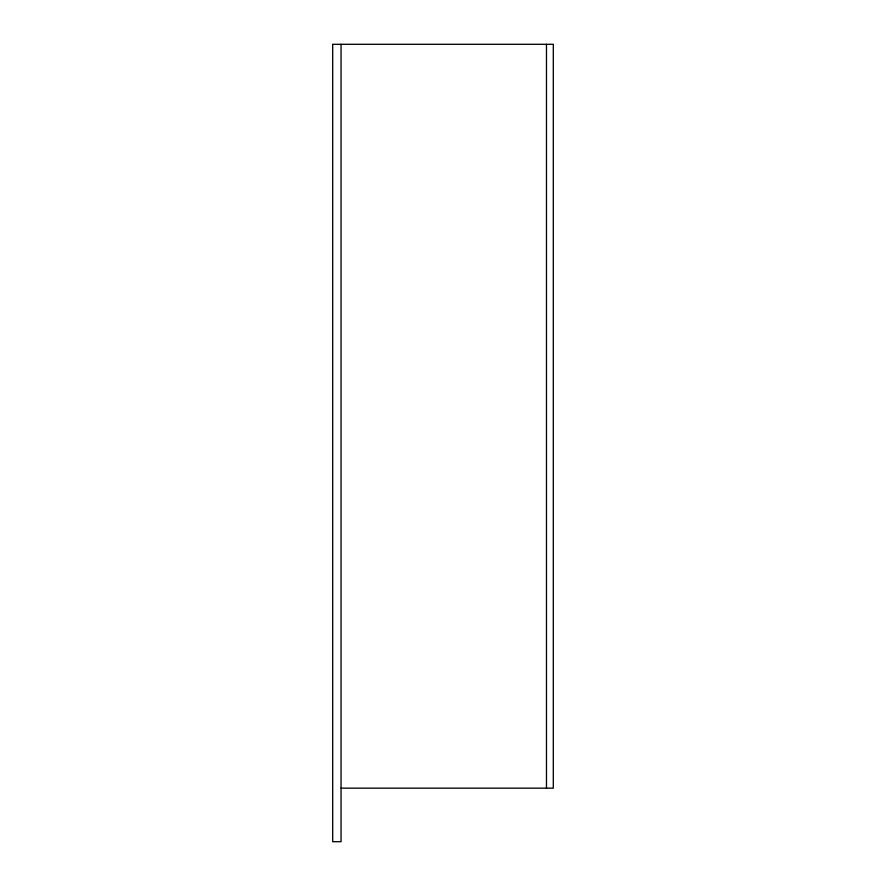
<?xml version="1.0" encoding="UTF-8"?>
<svg xmlns="http://www.w3.org/2000/svg" width="886" height="886" viewBox="0 0 886 886"><rect width="100%" height="100%" fill="white"/><g stroke="black" fill="none" stroke-linecap="round" stroke-linejoin="round"><path stroke-width="1.33" d="M341.044 788.163L553.307 788.163L553.307 44.3L332.693 44.3L332.693 841.7L341.044 841.7L341.044 44.3M546.474 44.3L546.474 788.163"/></g></svg>
